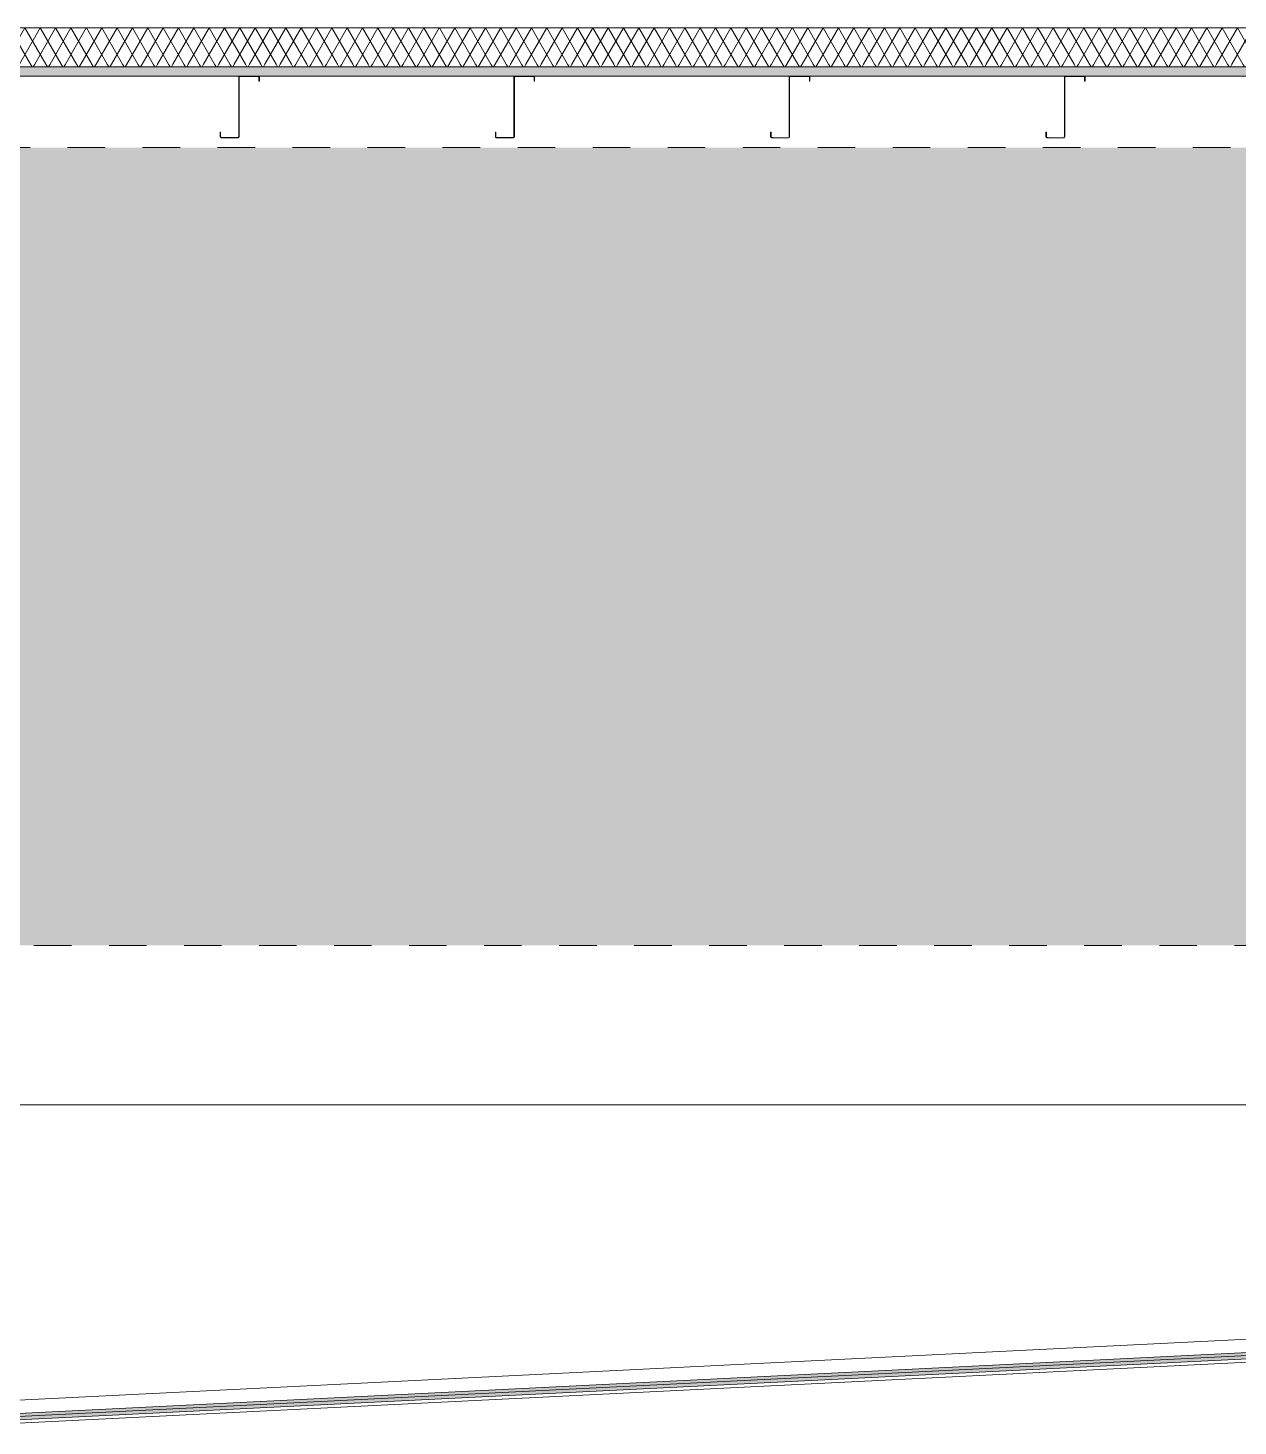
# Model space of a CAD drawing. Header units: millimetres. Extents: x -46169 to 247764, y -86316 to 18123.
# Drawn here: x 229134 to 233686, y -76135 to -70877 of the extents above; entities that cross this region are included whole.
import ezdxf

# ---------------------------------------------------------------- set-up
doc = ezdxf.new("R2010")
doc.units = ezdxf.units.MM
doc.header["$MEASUREMENT"] = 0
doc.linetypes.add('Dashed', pattern=[2822.222233, 1411.111116, -1411.111116])
doc.linetypes.add('Wipeout_Contour', pattern=[1000, 0, -1000])
for name, color, linetype, lineweight in [('0_Pen_No__85', 8, 'Continuous', 20), ('A-20-M_Roof_Pen_No__85', 8, 'Continuous', 20), ('A-95-P_Drawing_Pen_No__2', 8, 'Continuous', 15), ('New_A-20-M_Ceiling_Pen_No__192', 7, 'Continuous', 13), ('New_A-20-M_Ceiling_Pen_No__92', 8, 'Continuous', 13), ('New_A-20-M_Floor_Slab_Pen_No__89', 8, 'Continuous', 20), ('New_A-20-M_Roof_Pen_No__4', 7, 'Continuous', 20), ('New_A-20-M_Roof_Pen_No__85', 8, 'Continuous', 20), ('New_A-25-M_Wall_Int_Pen_No__87', 8, 'Continuous', 20)]:
    doc.layers.add(name, color=color, linetype=linetype, lineweight=lineweight)
for name, color, linetype in [('A-20-M_Roof', 7, 'Continuous'), ('New_A-20-M_Ceiling', 7, 'Continuous'), ('New_A-20-M_Floor_Slab', 7, 'Continuous'), ('New_A-20-M_Roof', 7, 'Continuous'), ('New_A-25-M_Wall_Int', 7, 'Continuous')]:
    doc.layers.add(name, color=color, linetype=linetype)
for name, color, linetype, lineweight, true_color in [('A-95-P_Drawing_Pen_No__62', 7, 'Continuous', 20, 0xaaaaaa), ('New_A-20-M_Ceiling_Pen_No__107', 7, 'Continuous', 15, 0xa6a6a6), ('New_A-20-M_Roof_Pen_No__149', 7, 'Continuous', 0, 0x2a2a2a), ('New_A-20-M_Roof_Pen_No__81', 7, 'Continuous', 20, 0x6a6a6a)]:
    doc.layers.add(name, color=color, linetype=linetype, lineweight=lineweight, true_color=true_color)
pattern_1 = [(60, (221877.115, -83027.49), (-43.30127, 25), []), (120, (221877.115, -83027.49), (43.30127, 25), [])]

# ---------------------------------------------------------------- blocks, each defined once
blk = doc.blocks.new('Section Elem_36_5', base_point=(221877.1, -83027.5))
at = {"color": 254, "linetype": 'Wipeout_Contour', "lineweight": 0, "ltscale": 1684695.855373739}
blk.add_wipeout([(229927, -71061.7), (229928.8, -71061.7), (229929.3, -71060.6), (229930.5, -71060.1), (229971.1, -71060.1), (229971.4, -71059.4), (229927.9, -71059.4)], dxfattribs=at).dxf.layer = 'New_A-25-M_Wall_Int'
at = {"color": 254, "linetype": 'Wipeout_Contour', "lineweight": 0, "ltscale": 962934.447484}
blk.add_wipeout([(230003, -71061.7), (230003, -71077.5), (230004.8, -71077.5), (230004.8, -71061.7)], dxfattribs=at).dxf.layer = 'New_A-25-M_Wall_Int'
at = {"color": 254, "linetype": 'Wipeout_Contour', "lineweight": 0, "ltscale": 1691622.159237326}
blk.add_wipeout([(230963.3, -71059.4), (230962.4, -71061.7), (230964.2, -71061.7), (230964.7, -71060.6), (230965.9, -71060.1), (231006.6, -71060.1), (231006.9, -71059.4)], dxfattribs=at).dxf.layer = 'New_A-25-M_Wall_Int'
at = {"color": 254, "linetype": 'Wipeout_Contour', "lineweight": 0, "ltscale": 966892.264672}
blk.add_wipeout([(231038.4, -71061.7), (231038.4, -71077.5), (231040.2, -71077.5), (231040.2, -71061.7)], dxfattribs=at).dxf.layer = 'New_A-25-M_Wall_Int'
at = {"color": 254, "linetype": 'Wipeout_Contour', "lineweight": 0, "ltscale": 1698550.899693637}
blk.add_wipeout([(231998.8, -71059.4), (231997.8, -71061.7), (231999.6, -71061.7), (232000.1, -71060.6), (232001.3, -71060.1), (232042, -71060.1), (232042.3, -71059.4)], dxfattribs=at).dxf.layer = 'New_A-25-M_Wall_Int'
at = {"color": 254, "linetype": 'Wipeout_Contour', "lineweight": 0, "ltscale": 970851.61574}
blk.add_wipeout([(232073.8, -71061.7), (232073.8, -71077.5), (232075.6, -71077.5), (232075.6, -71061.7)], dxfattribs=at).dxf.layer = 'New_A-25-M_Wall_Int'
at = {"color": 254, "linetype": 'Wipeout_Contour', "lineweight": 0, "ltscale": 1705482.292808954}
blk.add_wipeout([(233034.2, -71059.4), (233033.2, -71061.7), (233035, -71061.7), (233035.5, -71060.6), (233036.7, -71060.1), (233077.4, -71060.1), (233077.6, -71059.4)], dxfattribs=at).dxf.layer = 'New_A-25-M_Wall_Int'
at = {"color": 254, "linetype": 'Wipeout_Contour', "lineweight": 0, "ltscale": 974812.481448}
blk.add_wipeout([(233109.2, -71077.5), (233111, -71077.5), (233111, -71061.7), (233109.2, -71061.7)], dxfattribs=at).dxf.layer = 'New_A-25-M_Wall_Int'
at = {"color": 254, "linetype": 'Wipeout_Contour', "lineweight": 0, "ltscale": 970814.492132}
blk.add_wipeout([(231997.3, -71288.4), (231996.1, -71288.9), (231998.9, -71288.9), (231999.1, -71288.4)], dxfattribs=at).dxf.layer = 'New_A-25-M_Wall_Int'
at = {"color": 254, "linetype": 'Wipeout_Contour', "lineweight": 0, "ltscale": 974774.201677}
blk.add_wipeout([(233032.7, -71288.4), (233031.5, -71288.9), (233034.3, -71288.9), (233034.5, -71288.4)], dxfattribs=at).dxf.layer = 'New_A-25-M_Wall_Int'
at = {"color": 254, "linetype": 'Wipeout_Contour', "lineweight": 0, "ltscale": 962734.545673}
blk.add_wipeout([(229906.3, -71289.6), (229858.1, -71289.6), (229860.5, -71290.5), (229908.4, -71290.5)], dxfattribs=at).dxf.layer = 'New_A-25-M_Wall_Int'
at = {"color": 254, "linetype": 'Wipeout_Contour', "lineweight": 0, "ltscale": 966691.32428}
blk.add_wipeout([(230893.6, -71289.6), (230895.9, -71290.5), (230944, -71290.5), (230941.8, -71289.6)], dxfattribs=at).dxf.layer = 'New_A-25-M_Wall_Int'
at = {"color": 254, "linetype": 'Wipeout_Contour', "lineweight": 0, "ltscale": 970574.082508}
blk.add_wipeout([(231937.7, -71289.6), (231929, -71289.6), (231931.3, -71290.5), (231940, -71290.5)], dxfattribs=at).dxf.layer = 'New_A-25-M_Wall_Int'
at = {"color": 254, "linetype": 'Wipeout_Contour', "lineweight": 0, "ltscale": 974533.692877}
blk.add_wipeout([(232973.1, -71289.6), (232964.4, -71289.6), (232966.7, -71290.5), (232975.4, -71290.5)], dxfattribs=at).dxf.layer = 'New_A-25-M_Wall_Int'
at = {"color": 254, "linetype": 'Wipeout_Contour', "lineweight": 0, "ltscale": 962718.923311}
blk.add_wipeout([(229927.9, -71059.4), (229971.4, -71059.4), (229973.5, -71058.5), (229930.3, -71058.5)], dxfattribs=at).dxf.layer = 'New_A-25-M_Wall_Int'
at = {"color": 254, "linetype": 'Wipeout_Contour', "lineweight": 0, "ltscale": 962923.523297}
blk.add_wipeout([(230002.5, -71060.6), (230003, -71061.7), (230004.8, -71061.7), (230004.3, -71060.6)], dxfattribs=at).dxf.layer = 'New_A-25-M_Wall_Int'
at = {"color": 254, "linetype": 'Wipeout_Contour', "lineweight": 0, "ltscale": 966676.921702}
blk.add_wipeout([(230963.3, -71059.4), (231006.9, -71059.4), (231009.1, -71058.5), (230965.7, -71058.5)], dxfattribs=at).dxf.layer = 'New_A-25-M_Wall_Int'
at = {"color": 254, "linetype": 'Wipeout_Contour', "lineweight": 0, "ltscale": 966881.38119}
blk.add_wipeout([(231039.7, -71060.6), (231037.9, -71060.6), (231038.4, -71061.7), (231040.2, -71061.7)], dxfattribs=at).dxf.layer = 'New_A-25-M_Wall_Int'
at = {"color": 254, "linetype": 'Wipeout_Contour', "lineweight": 0, "ltscale": 970636.206467}
blk.add_wipeout([(231998.8, -71059.4), (232042.3, -71059.4), (232044.4, -71058.5), (232001.1, -71058.5)], dxfattribs=at).dxf.layer = 'New_A-25-M_Wall_Int'
at = {"color": 254, "linetype": 'Wipeout_Contour', "lineweight": 0, "ltscale": 970840.77238}
blk.add_wipeout([(232075.1, -71060.6), (232073.3, -71060.6), (232073.8, -71061.7), (232075.6, -71061.7)], dxfattribs=at).dxf.layer = 'New_A-25-M_Wall_Int'
at = {"color": 254, "linetype": 'Wipeout_Contour', "lineweight": 0, "ltscale": 974597.006646}
blk.add_wipeout([(233036.5, -71058.5), (233034.2, -71059.4), (233077.6, -71059.4), (233079.8, -71058.5)], dxfattribs=at).dxf.layer = 'New_A-25-M_Wall_Int'
at = {"color": 254, "linetype": 'Wipeout_Contour', "lineweight": 0, "ltscale": 974801.67785}
blk.add_wipeout([(233110.5, -71060.6), (233108.7, -71060.6), (233109.2, -71061.7), (233111, -71061.7)], dxfattribs=at).dxf.layer = 'New_A-25-M_Wall_Int'
at = {"color": 254, "linetype": 'Wipeout_Contour', "lineweight": 0, "ltscale": 1684710.684636863}
blk.add_wipeout([(229857.2, -71287.3), (229858.1, -71289.6), (229906.3, -71289.6), (229906, -71288.9), (229860.7, -71288.9), (229859.5, -71288.4), (229859, -71287.3)], dxfattribs=at).dxf.layer = 'New_A-25-M_Wall_Int'
at = {"color": 254, "linetype": 'Wipeout_Contour', "lineweight": 0, "ltscale": 1691634.874570141}
blk.add_wipeout([(230894.4, -71287.3), (230892.6, -71287.3), (230893.6, -71289.6), (230941.8, -71289.6), (230941.5, -71288.9), (230896.1, -71288.9), (230894.9, -71288.4)], dxfattribs=at).dxf.layer = 'New_A-25-M_Wall_Int'
at = {"color": 254, "linetype": 'Wipeout_Contour', "lineweight": 0, "ltscale": 1698485.368486944}
blk.add_wipeout([(231928, -71287.3), (231929, -71289.6), (231937.7, -71289.6), (231937.4, -71288.9), (231931.5, -71288.9), (231930.3, -71288.4), (231929.8, -71287.3)], dxfattribs=at).dxf.layer = 'New_A-25-M_Wall_Int'
at = {"color": 254, "linetype": 'Wipeout_Contour', "lineweight": 0, "ltscale": 970816.099289}
blk.add_wipeout([(231997.8, -71287.3), (231997.3, -71288.4), (231999.1, -71288.4), (231999.6, -71287.3)], dxfattribs=at).dxf.layer = 'New_A-25-M_Wall_Int'
at = {"color": 254, "linetype": 'Wipeout_Contour', "lineweight": 0, "ltscale": 1705414.692359405}
blk.add_wipeout([(232963.4, -71287.3), (232964.4, -71289.6), (232973.1, -71289.6), (232972.8, -71288.9), (232966.9, -71288.9), (232965.7, -71288.4), (232965.2, -71287.3)], dxfattribs=at).dxf.layer = 'New_A-25-M_Wall_Int'
at = {"color": 254, "linetype": 'Wipeout_Contour', "lineweight": 0, "ltscale": 974775.813738}
blk.add_wipeout([(233033.2, -71287.3), (233032.7, -71288.4), (233034.5, -71288.4), (233035, -71287.3)], dxfattribs=at).dxf.layer = 'New_A-25-M_Wall_Int'
at = {"color": 254, "linetype": 'Wipeout_Contour', "lineweight": 0, "ltscale": 1444201.944613081}
blk.add_wipeout([(229971.4, -71059.4), (229971.1, -71060.1), (229971.3, -71060.1), (229971.5, -71059.4), (229973.7, -71058.5), (229973.5, -71058.5)], dxfattribs=at).dxf.layer = 'New_A-25-M_Wall_Int'
at = {"color": 254, "linetype": 'Wipeout_Contour', "lineweight": 0, "ltscale": 962920.03266}
blk.add_wipeout([(230001.3, -71060.1), (230002.5, -71060.6), (230004.3, -71060.6), (230004.1, -71060.1)], dxfattribs=at).dxf.layer = 'New_A-25-M_Wall_Int'
at = {"color": 254, "linetype": 'Wipeout_Contour', "lineweight": 0, "ltscale": 1450139.300470294}
blk.add_wipeout([(231006.9, -71059.4), (231006.6, -71060.1), (231006.8, -71060.1), (231007, -71059.4), (231009.2, -71058.5), (231009.1, -71058.5)], dxfattribs=at).dxf.layer = 'New_A-25-M_Wall_Int'
at = {"color": 254, "linetype": 'Wipeout_Contour', "lineweight": 0, "ltscale": 966877.893753}
blk.add_wipeout([(231039.5, -71060.1), (231036.7, -71060.1), (231037.9, -71060.6), (231039.7, -71060.6)], dxfattribs=at).dxf.layer = 'New_A-25-M_Wall_Int'
at = {"color": 254, "linetype": 'Wipeout_Contour', "lineweight": 0, "ltscale": 970684.027293}
blk.add_wipeout([(231997.8, -71287.3), (231999.6, -71287.3), (231999.6, -71061.7), (231997.8, -71061.7)], dxfattribs=at).dxf.layer = 'New_A-25-M_Wall_Int'
at = {"color": 254, "linetype": 'Wipeout_Contour', "lineweight": 0, "ltscale": 1456078.213793522}
blk.add_wipeout([(232042.3, -71059.4), (232042, -71060.1), (232042.2, -71060.1), (232042.4, -71059.4), (232044.6, -71058.5), (232044.4, -71058.5)], dxfattribs=at).dxf.layer = 'New_A-25-M_Wall_Int'
at = {"color": 254, "linetype": 'Wipeout_Contour', "lineweight": 0, "ltscale": 970837.287658}
blk.add_wipeout([(232072.1, -71060.1), (232073.3, -71060.6), (232075.1, -71060.6), (232074.9, -71060.1)], dxfattribs=at).dxf.layer = 'New_A-25-M_Wall_Int'
at = {"color": 254, "linetype": 'Wipeout_Contour', "lineweight": 0, "ltscale": 974644.282563}
blk.add_wipeout([(233033.2, -71061.7), (233033.2, -71287.3), (233035, -71287.3), (233035, -71061.7)], dxfattribs=at).dxf.layer = 'New_A-25-M_Wall_Int'
at = {"color": 254, "linetype": 'Wipeout_Contour', "lineweight": 0, "ltscale": 1462019.399416065}
blk.add_wipeout([(233077.6, -71059.4), (233077.4, -71060.1), (233077.6, -71060.1), (233077.8, -71059.4), (233080, -71058.5), (233079.8, -71058.5)], dxfattribs=at).dxf.layer = 'New_A-25-M_Wall_Int'
at = {"color": 254, "linetype": 'Wipeout_Contour', "lineweight": 0, "ltscale": 974798.19602}
blk.add_wipeout([(233110.3, -71060.1), (233107.5, -71060.1), (233108.7, -71060.6), (233110.5, -71060.6)], dxfattribs=at).dxf.layer = 'New_A-25-M_Wall_Int'
at = {"color": 254, "linetype": 'Wipeout_Contour', "lineweight": 0, "ltscale": 962624.353111}
blk.add_wipeout([(229857.2, -71287.3), (229859, -71287.3), (229859, -71269.5), (229857.2, -71269.5)], dxfattribs=at).dxf.layer = 'New_A-25-M_Wall_Int'
at = {"color": 254, "linetype": 'Wipeout_Contour', "lineweight": 0, "ltscale": 962899.66522}
blk.add_wipeout([(229926.5, -71288.4), (229925.3, -71288.9), (229928.1, -71288.9), (229928.3, -71288.4)], dxfattribs=at).dxf.layer = 'New_A-25-M_Wall_Int'
at = {"color": 254, "linetype": 'Wipeout_Contour', "lineweight": 0, "ltscale": 966580.941334}
blk.add_wipeout([(230892.6, -71287.3), (230894.4, -71287.3), (230894.4, -71269.5), (230892.6, -71269.5)], dxfattribs=at).dxf.layer = 'New_A-25-M_Wall_Int'
at = {"color": 254, "linetype": 'Wipeout_Contour', "lineweight": 0, "ltscale": 966856.306923}
blk.add_wipeout([(230960.7, -71288.9), (230963.5, -71288.9), (230963.7, -71288.4), (230961.9, -71288.4)], dxfattribs=at).dxf.layer = 'New_A-25-M_Wall_Int'
at = {"color": 254, "linetype": 'Wipeout_Contour', "lineweight": 0, "ltscale": 970539.073629}
blk.add_wipeout([(231928, -71287.3), (231929.8, -71287.3), (231929.8, -71269.5), (231928, -71269.5)], dxfattribs=at).dxf.layer = 'New_A-25-M_Wall_Int'
at = {"color": 254, "linetype": 'Wipeout_Contour', "lineweight": 0, "ltscale": 974498.731643}
blk.add_wipeout([(232965.2, -71269.5), (232963.4, -71269.5), (232963.4, -71287.3), (232965.2, -71287.3)], dxfattribs=at).dxf.layer = 'New_A-25-M_Wall_Int'
at = {"layer": 'New_A-25-M_Wall_Int_Pen_No__87', "linetype": 'Continuous'}
for p, q in [((231997.8, -71061.7), (231998.8, -71059.4)), ((231997.8, -71287.3), (231997.8, -71061.7)), ((231997.8, -71061.7), (231999.6, -71061.7)), ((231998.8, -71059.4), (232001.1, -71058.5)), ((232000.1, -71060.6), (231999.6, -71061.7)), ((231999.6, -71061.7), (231999.6, -71287.3)), ((232001.3, -71060.1), (232000.1, -71060.6)), ((233033.2, -71061.7), (233034.2, -71059.4)), ((233033.2, -71287.3), (233033.2, -71061.7)), ((233033.2, -71061.7), (233035, -71061.7)), ((233034.2, -71059.4), (233036.5, -71058.5)), ((233035.5, -71060.6), (233035, -71061.7)), ((233035, -71061.7), (233035, -71287.3)), ((233036.7, -71060.1), (233035.5, -71060.6)), ((229857.2, -71287.3), (229857.2, -71269.5)), ((229857.2, -71269.5), (229859, -71269.5)), ((229858.1, -71289.6), (229857.2, -71287.3)), ((229857.2, -71287.3), (229859, -71287.3)), ((229859, -71269.5), (229859, -71287.3)), ((229859, -71287.3), (229859.5, -71288.4)), ((229859.5, -71288.4), (229860.7, -71288.9)), ((230892.6, -71287.3), (230892.6, -71269.5)), ((230892.6, -71269.5), (230894.4, -71269.5)), ((230893.6, -71289.6), (230892.6, -71287.3)), ((230892.6, -71287.3), (230894.4, -71287.3)), ((230894.4, -71269.5), (230894.4, -71287.3)), ((230894.4, -71287.3), (230894.9, -71288.4)), ((230894.9, -71288.4), (230896.1, -71288.9)), ((231928, -71287.3), (231928, -71269.5)), ((231928, -71269.5), (231929.8, -71269.5)), ((231929, -71289.6), (231928, -71287.3)), ((231928, -71287.3), (231929.8, -71287.3)), ((231929.8, -71269.5), (231929.8, -71287.3)), ((231929.8, -71287.3), (231930.3, -71288.4)), ((231930.3, -71288.4), (231931.5, -71288.9)), ((231996.1, -71288.9), (231997.3, -71288.4)), ((231997.3, -71288.4), (231997.8, -71287.3)), ((231997.8, -71287.3), (231999.6, -71287.3)), ((231999.6, -71287.3), (231998.7, -71289.6)), ((232963.4, -71287.3), (232963.4, -71269.5)), ((232963.4, -71269.5), (232965.2, -71269.5)), ((232964.4, -71289.6), (232963.4, -71287.3)), ((232963.4, -71287.3), (232965.2, -71287.3)), ((232965.2, -71269.5), (232965.2, -71287.3)), ((232965.2, -71287.3), (232965.7, -71288.4)), ((232965.7, -71288.4), (232966.9, -71288.9)), ((233031.5, -71288.9), (233032.7, -71288.4)), ((233032.7, -71288.4), (233033.2, -71287.3)), ((233033.2, -71287.3), (233035, -71287.3)), ((233035, -71287.3), (233034.1, -71289.6)), ((229860.5, -71290.5), (229858.1, -71289.6)), ((230895.9, -71290.5), (230893.6, -71289.6)), ((231931.3, -71290.5), (231929, -71289.6)), ((231996.3, -71290.5), (231931.3, -71290.5)), ((231931.5, -71288.9), (231996.1, -71288.9)), ((231937.4, -71288.9), (231937.7, -71289.6)), ((231937.7, -71289.6), (231940, -71290.5)), ((231996.1, -71288.9), (231998.9, -71288.9)), ((231998.7, -71289.6), (231996.3, -71290.5)), ((232966.7, -71290.5), (232964.4, -71289.6)), ((233031.7, -71290.5), (232966.7, -71290.5)), ((232966.9, -71288.9), (233031.5, -71288.9)), ((232972.8, -71288.9), (232973.1, -71289.6)), ((232973.1, -71289.6), (232975.4, -71290.5)), ((233031.5, -71288.9), (233034.3, -71288.9)), ((233034.1, -71289.6), (233031.7, -71290.5))]:
    blk.add_line(p, q, dxfattribs=at)
at = {"color": 254, "linetype": 'Wipeout_Contour', "lineweight": 0, "ltscale": 1444290.566724641}
blk.add_wipeout([(229971.3, -71060.1), (230004.1, -71060.1), (230003.8, -71059.4), (230001.5, -71058.5), (229973.7, -71058.5), (229971.5, -71059.4)], dxfattribs=at).dxf.layer = 'New_A-25-M_Wall_Int'
at = {"color": 254, "linetype": 'Wipeout_Contour', "lineweight": 0, "ltscale": 1450227.644103034}
blk.add_wipeout([(231006.8, -71060.1), (231039.5, -71060.1), (231039.2, -71059.4), (231036.9, -71058.5), (231009.2, -71058.5), (231007, -71059.4)], dxfattribs=at).dxf.layer = 'New_A-25-M_Wall_Int'
at = {"color": 254, "linetype": 'Wipeout_Contour', "lineweight": 0, "ltscale": 1456166.649541961}
blk.add_wipeout([(232042.2, -71060.1), (232074.9, -71060.1), (232074.7, -71059.4), (232072.3, -71058.5), (232044.6, -71058.5), (232042.4, -71059.4)], dxfattribs=at).dxf.layer = 'New_A-25-M_Wall_Int'
at = {"color": 254, "linetype": 'Wipeout_Contour', "lineweight": 0, "ltscale": 1462107.927627743}
blk.add_wipeout([(233077.8, -71059.4), (233077.6, -71060.1), (233110.3, -71060.1), (233110.1, -71059.4), (233107.7, -71058.5), (233080, -71058.5)], dxfattribs=at).dxf.layer = 'New_A-25-M_Wall_Int'
at = {"color": 254, "linetype": 'Wipeout_Contour', "lineweight": 0, "ltscale": 962901.262616}
blk.add_wipeout([(229927, -71287.3), (229926.5, -71288.4), (229928.3, -71288.4), (229928.8, -71287.3)], dxfattribs=at).dxf.layer = 'New_A-25-M_Wall_Int'
at = {"color": 254, "linetype": 'Wipeout_Contour', "lineweight": 0, "ltscale": 966857.909189}
blk.add_wipeout([(230961.9, -71288.4), (230963.7, -71288.4), (230964.2, -71287.3), (230962.4, -71287.3)], dxfattribs=at).dxf.layer = 'New_A-25-M_Wall_Int'
at = {"layer": 'New_A-25-M_Wall_Int_Pen_No__87', "linetype": 'Continuous'}
for p, q in [((229971.1, -71060.1), (229971.4, -71059.4)), ((229971.3, -71060.1), (229971.5, -71059.4)), ((229971.5, -71059.4), (229971.3, -71060.1)), ((229971.4, -71059.4), (229973.5, -71058.5)), ((229971.5, -71059.4), (229973.7, -71058.5)), ((229973.7, -71058.5), (229971.5, -71059.4)), ((230002.5, -71060.6), (230001.3, -71060.1)), ((230001.3, -71060.1), (230004.1, -71060.1)), ((230001.5, -71058.5), (230003.8, -71059.4)), ((230003, -71061.7), (230002.5, -71060.6)), ((230003, -71077.5), (230003, -71061.7)), ((230003, -71061.7), (230004.8, -71061.7)), ((230004.8, -71077.5), (230003, -71077.5)), ((230003.8, -71059.4), (230004.8, -71061.7)), ((230004.8, -71061.7), (230004.8, -71077.5)), ((231006.6, -71060.1), (231006.9, -71059.4)), ((231006.8, -71060.1), (231007, -71059.4)), ((231007, -71059.4), (231006.8, -71060.1)), ((231006.9, -71059.4), (231009.1, -71058.5)), ((231007, -71059.4), (231009.2, -71058.5)), ((231009.2, -71058.5), (231007, -71059.4)), ((231037.9, -71060.6), (231036.7, -71060.1)), ((231036.7, -71060.1), (231039.5, -71060.1)), ((231036.9, -71058.5), (231039.2, -71059.4)), ((231038.4, -71061.7), (231037.9, -71060.6)), ((231038.4, -71077.5), (231038.4, -71061.7)), ((231038.4, -71061.7), (231040.2, -71061.7)), ((231040.2, -71077.5), (231038.4, -71077.5)), ((231039.2, -71059.4), (231040.2, -71061.7)), ((231040.2, -71061.7), (231040.2, -71077.5)), ((232072.1, -71060.1), (232001.3, -71060.1)), ((232042, -71060.1), (232042.3, -71059.4)), ((232042.2, -71060.1), (232042.4, -71059.4)), ((232042.4, -71059.4), (232042.2, -71060.1)), ((232042.3, -71059.4), (232044.4, -71058.5)), ((232042.4, -71059.4), (232044.6, -71058.5)), ((232044.6, -71058.5), (232042.4, -71059.4)), ((232073.3, -71060.6), (232072.1, -71060.1)), ((232072.1, -71060.1), (232074.9, -71060.1)), ((232072.3, -71058.5), (232074.7, -71059.4)), ((232073.8, -71061.7), (232073.3, -71060.6)), ((232073.8, -71077.5), (232073.8, -71061.7)), ((232073.8, -71061.7), (232075.6, -71061.7)), ((232075.6, -71077.5), (232073.8, -71077.5)), ((232074.7, -71059.4), (232075.6, -71061.7)), ((232075.6, -71061.7), (232075.6, -71077.5)), ((233107.5, -71060.1), (233036.7, -71060.1)), ((233077.4, -71060.1), (233077.6, -71059.4)), ((233077.6, -71059.4), (233079.8, -71058.5)), ((233077.6, -71060.1), (233077.8, -71059.4)), ((233077.8, -71059.4), (233077.6, -71060.1)), ((233077.8, -71059.4), (233080, -71058.5)), ((233080, -71058.5), (233077.8, -71059.4)), ((233108.7, -71060.6), (233107.5, -71060.1)), ((233107.5, -71060.1), (233110.3, -71060.1)), ((233107.7, -71058.5), (233110.1, -71059.4)), ((233109.2, -71061.7), (233108.7, -71060.6)), ((233109.2, -71077.5), (233109.2, -71061.7)), ((233109.2, -71061.7), (233111, -71061.7)), ((233111, -71077.5), (233109.2, -71077.5)), ((233110.1, -71059.4), (233111, -71061.7)), ((233111, -71061.7), (233111, -71077.5))]:
    blk.add_line(p, q, dxfattribs=at)
at = {"color": 254, "linetype": 'Wipeout_Contour', "lineweight": 0, "ltscale": 962768.0963}
blk.add_wipeout([(229927, -71287.3), (229928.8, -71287.3), (229928.8, -71061.7), (229927, -71061.7)], dxfattribs=at).dxf.layer = 'New_A-25-M_Wall_Int'
at = {"color": 254, "linetype": 'Wipeout_Contour', "lineweight": 0, "ltscale": 966725.292326}
blk.add_wipeout([(230964.2, -71061.7), (230962.4, -71061.7), (230962.4, -71287.3), (230964.2, -71287.3)], dxfattribs=at).dxf.layer = 'New_A-25-M_Wall_Int'
at = {"layer": 'New_A-25-M_Wall_Int_Pen_No__87', "linetype": 'Continuous'}
for p, q in [((229927, -71061.7), (229927.9, -71059.4)), ((229927, -71061.7), (229928.8, -71061.7)), ((229927.9, -71059.4), (229930.3, -71058.5)), ((229929.3, -71060.6), (229928.8, -71061.7)), ((229930.5, -71060.1), (229929.3, -71060.6)), ((230001.3, -71060.1), (229930.5, -71060.1)), ((230962.4, -71061.7), (230963.3, -71059.4)), ((230962.4, -71061.7), (230964.2, -71061.7)), ((230963.3, -71059.4), (230965.7, -71058.5)), ((230964.7, -71060.6), (230964.2, -71061.7)), ((230965.9, -71060.1), (230964.7, -71060.6)), ((231036.7, -71060.1), (230965.9, -71060.1))]:
    blk.add_line(p, q, dxfattribs=at)
at = {"color": 254, "linetype": 'Wipeout_Contour', "lineweight": 0, "ltscale": 1444294.696422627}
blk.add_wipeout([(229928.1, -71288.9), (229906.2, -71288.9), (229906.4, -71289.6), (229908.6, -71290.5), (229925.5, -71290.5), (229927.8, -71289.6)], dxfattribs=at).dxf.layer = 'New_A-25-M_Wall_Int'
at = {"color": 254, "linetype": 'Wipeout_Contour', "lineweight": 0, "ltscale": 1450229.943196289}
blk.add_wipeout([(230941.7, -71288.9), (230942, -71289.6), (230944.1, -71290.5), (230960.9, -71290.5), (230963.2, -71289.6), (230963.5, -71288.9)], dxfattribs=at).dxf.layer = 'New_A-25-M_Wall_Int'
at = {"color": 254, "linetype": 'Wipeout_Contour', "lineweight": 0, "ltscale": 1444237.343487243}
blk.add_wipeout([(229906, -71288.9), (229906.3, -71289.6), (229908.4, -71290.5), (229908.6, -71290.5), (229906.4, -71289.6), (229906.2, -71288.9)], dxfattribs=at).dxf.layer = 'New_A-25-M_Wall_Int'
at = {"color": 254, "linetype": 'Wipeout_Contour', "lineweight": 0, "ltscale": 1450172.88093381}
blk.add_wipeout([(230941.5, -71288.9), (230941.8, -71289.6), (230944, -71290.5), (230944.1, -71290.5), (230942, -71289.6), (230941.7, -71288.9)], dxfattribs=at).dxf.layer = 'New_A-25-M_Wall_Int'
at = {"layer": 'New_A-25-M_Wall_Int_Pen_No__87', "linetype": 'Continuous'}
for p, q in [((229927, -71287.3), (229927, -71061.7)), ((229928.8, -71061.7), (229928.8, -71287.3)), ((230962.4, -71287.3), (230962.4, -71061.7)), ((230964.2, -71061.7), (230964.2, -71287.3)), ((229925.3, -71288.9), (229926.5, -71288.4)), ((229926.5, -71288.4), (229927, -71287.3)), ((229927, -71287.3), (229928.8, -71287.3)), ((229928.8, -71287.3), (229927.8, -71289.6)), ((230960.7, -71288.9), (230961.9, -71288.4)), ((230961.9, -71288.4), (230962.4, -71287.3)), ((230962.4, -71287.3), (230964.2, -71287.3)), ((230964.2, -71287.3), (230963.2, -71289.6)), ((229925.5, -71290.5), (229860.5, -71290.5)), ((229860.7, -71288.9), (229925.3, -71288.9)), ((229906.3, -71289.6), (229906, -71288.9)), ((229906.2, -71288.9), (229906.4, -71289.6)), ((229906.4, -71289.6), (229906.2, -71288.9)), ((229908.4, -71290.5), (229906.3, -71289.6)), ((229906.4, -71289.6), (229908.6, -71290.5)), ((229908.6, -71290.5), (229906.4, -71289.6)), ((229925.3, -71288.9), (229928.1, -71288.9)), ((229927.8, -71289.6), (229925.5, -71290.5)), ((230960.9, -71290.5), (230895.9, -71290.5)), ((230896.1, -71288.9), (230960.7, -71288.9)), ((230941.8, -71289.6), (230941.5, -71288.9)), ((230941.7, -71288.9), (230942, -71289.6)), ((230942, -71289.6), (230941.7, -71288.9)), ((230944, -71290.5), (230941.8, -71289.6)), ((230942, -71289.6), (230944.1, -71290.5)), ((230944.1, -71290.5), (230942, -71289.6)), ((230960.7, -71288.9), (230963.5, -71288.9)), ((230963.2, -71289.6), (230960.9, -71290.5))]:
    blk.add_line(p, q, dxfattribs=at)
blk = doc.blocks.new('Section Elem_115_5', base_point=(221877.1, -83027.5))
at = {"color": 254, "linetype": 'Wipeout_Contour', "lineweight": 0, "ltscale": 985627.213901}
blk.add_wipeout([(234456, -75783.6), (234453, -75782), (234455.5, -75832), (234458.5, -75833.5)], dxfattribs=at).dxf.layer = 'New_A-20-M_Ceiling'
at = {"color": 254, "linetype": 'Wipeout_Contour', "lineweight": 0, "ltscale": 985679.666954}
blk.add_wipeout([(234455.5, -75832), (234456.7, -75855.9), (234459.6, -75857.5), (234458.5, -75833.5)], dxfattribs=at).dxf.layer = 'New_A-20-M_Ceiling'
at = {"color": 254, "linetype": 'Wipeout_Contour', "lineweight": 0, "ltscale": 985569.635233}
blk.add_wipeout([(234428.2, -75775.8), (234430.7, -75825.7), (234455.5, -75832), (234453, -75782)], dxfattribs=at).dxf.layer = 'New_A-20-M_Ceiling'
at = {"color": 254, "linetype": 'Wipeout_Contour', "lineweight": 0, "ltscale": 985622.088582}
blk.add_wipeout([(234455.5, -75832), (234430.7, -75825.7), (234431.9, -75849.7), (234456.7, -75855.9)], dxfattribs=at).dxf.layer = 'New_A-20-M_Ceiling'
at = {"color": 254, "linetype": 'Wipeout_Contour', "lineweight": 0, "ltscale": 1709151.78488236}
blk.add_wipeout([(234418, -75847.4), (228813.5, -76125.4), (228846.7, -76129.7), (228871, -76134.8), (234459.6, -75857.5), (234456.7, -75855.9), (234431.9, -75849.7)], dxfattribs=at).dxf.layer = 'New_A-20-M_Ceiling'
at = {"layer": 'New_A-20-M_Ceiling_Pen_No__92', "linetype": 'Continuous'}
for p, q in [((234458.5, -75833.5), (234459.6, -75857.5)), ((228871, -76134.8), (228846.7, -76129.7))]:
    blk.add_line(p, q, dxfattribs=at)
at = {"color": 254, "linetype": 'Wipeout_Contour', "lineweight": 0, "ltscale": 985490.549815}
blk.add_wipeout([(234428.2, -75775.8), (234414.2, -75773.5), (234416.7, -75823.4), (234430.7, -75825.7)], dxfattribs=at).dxf.layer = 'New_A-20-M_Ceiling'
at = {"layer": 'New_A-20-M_Ceiling_Pen_No__92', "linetype": 'Continuous'}
blk.add_line((234456, -75783.6), (234453, -75782), dxfattribs=at)
at = {"color": 254, "linetype": 'Wipeout_Contour', "lineweight": 0, "ltscale": 985543.104504}
blk.add_wipeout([(234430.7, -75825.7), (234416.7, -75823.4), (234418, -75847.4), (234431.9, -75849.7)], dxfattribs=at).dxf.layer = 'New_A-20-M_Ceiling'
at = {"layer": 'New_A-20-M_Ceiling_Pen_No__92', "linetype": 'Continuous'}
for p, q in [((234456, -75783.6), (234458.5, -75833.5)), ((234455.5, -75832), (234458.5, -75833.5)), ((234456.7, -75855.9), (234459.6, -75857.5))]:
    blk.add_line(p, q, dxfattribs=at)
at = {"color": 254, "linetype": 'Wipeout_Contour', "lineweight": 0, "ltscale": 974984.672777}
blk.add_wipeout([(234414.2, -75773.5), (228809.7, -76051.5), (228812.3, -76101.4), (234416.7, -75823.4)], dxfattribs=at).dxf.layer = 'New_A-20-M_Ceiling'
at = {"layer": 'New_A-20-M_Ceiling_Pen_No__107', "linetype": 'Continuous'}
for points in [[(228812.3, -76101.4), (228812.9, -76113.4), (234417.4, -75835.4), (234416.7, -75823.4)], [(228812.9, -76113.4), (228813.5, -76125.4), (234418, -75847.4), (234417.4, -75835.4)]]:
    blk.add_hatch(color=256, dxfattribs=at).paths.add_polyline_path(points)
at = {"layer": 'New_A-20-M_Ceiling_Pen_No__192', "linetype": 'Continuous'}
for p, q in [((234414.2, -75773.5), (228809.7, -76051.5)), ((234416.7, -75823.4), (228812.3, -76101.4)), ((234417.4, -75835.4), (228812.9, -76113.4)), ((234418, -75847.4), (228813.5, -76125.4))]:
    blk.add_line(p, q, dxfattribs=at)
at = {"layer": 'New_A-20-M_Ceiling_Pen_No__192', "linetype": 'Continuous', "flags": 128}
for points in [[(234416.7, -75823.4), (234417.4, -75835.4), (234418, -75847.4)], [(228812.3, -76101.4), (228812.9, -76113.4), (228813.5, -76125.4)]]:
    blk.add_lwpolyline(points, dxfattribs=at)
at = {"layer": 'New_A-20-M_Ceiling_Pen_No__92', "linetype": 'Continuous'}
for p, q in [((234428.2, -75775.8), (234414.2, -75773.5)), ((234453, -75782), (234428.2, -75775.8)), ((234459.6, -75857.5), (228871, -76134.8)), ((234416.7, -75823.4), (234430.7, -75825.7)), ((234418, -75847.4), (234431.9, -75849.7)), ((234430.7, -75825.7), (234455.5, -75832)), ((234431.9, -75849.7), (234456.7, -75855.9)), ((228846.7, -76129.7), (228813.5, -76125.4))]:
    blk.add_line(p, q, dxfattribs=at)
blk = doc.blocks.new('Section Elem_148_5', base_point=(221877.1, -83027.5))
at = {"color": 254, "linetype": 'Wipeout_Contour', "lineweight": 0, "ltscale": 1468051.45024324}
blk.add_wipeout([(234113.2, -71059.4), (234113, -71060.1), (234145.8, -71060.1), (234145.5, -71059.4), (234143.1, -71058.5), (234115.4, -71058.5)], dxfattribs=at).dxf.layer = 'New_A-20-M_Floor_Slab'
at = {"color": 254, "linetype": 'Wipeout_Contour', "lineweight": 0, "ltscale": 1475050.878936006}
blk.add_wipeout([(235329.9, -71060), (235329.5, -71061), (235366.7, -71061), (235366.2, -71060), (235362.6, -71058.5), (235333.3, -71058.5)], dxfattribs=at).dxf.layer = 'New_A-20-M_Floor_Slab'
at = {"color": 254, "linetype": 'Wipeout_Contour', "lineweight": 0, "ltscale": 1014326.294170201}
blk.add_wipeout([(243260.7, -71327.5), (243470, -71327.5), (243470, -71177.5), (243260.7, -71177.5)], dxfattribs=at).dxf.layer = 'New_A-20-M_Floor_Slab'
at = {"color": 254, "linetype": 'Wipeout_Contour', "lineweight": 0, "ltscale": 1456053.536806701}
blk.add_wipeout([(231998.9, -71288.9), (231937.4, -71288.9), (231937.7, -71289.6), (231940, -71290.5), (231996.3, -71290.5), (231998.7, -71289.6)], dxfattribs=at).dxf.layer = 'New_A-20-M_Floor_Slab'
at = {"color": 254, "linetype": 'Wipeout_Contour', "lineweight": 0, "ltscale": 1461993.029070577}
blk.add_wipeout([(233034.3, -71288.9), (232972.8, -71288.9), (232973.1, -71289.6), (232975.4, -71290.5), (233031.7, -71290.5), (233034.1, -71289.6)], dxfattribs=at).dxf.layer = 'New_A-20-M_Floor_Slab'
at = {"color": 254, "linetype": 'Wipeout_Contour', "lineweight": 0, "ltscale": 1467934.78125545}
blk.add_wipeout([(234008.2, -71288.9), (234008.5, -71289.6), (234010.9, -71290.5), (234067.1, -71290.5), (234069.5, -71289.6), (234069.8, -71288.9)], dxfattribs=at).dxf.layer = 'New_A-20-M_Floor_Slab'
at = {"color": 254, "linetype": 'Wipeout_Contour', "lineweight": 0, "ltscale": 1474964.247865774}
blk.add_wipeout([(235222.6, -71318), (235223, -71319), (235226.7, -71320.5), (235282.3, -71320.5), (235286, -71319), (235286.4, -71318)], dxfattribs=at).dxf.layer = 'New_A-20-M_Floor_Slab'
at = {"layer": 'New_A-20-M_Floor_Slab_Pen_No__89', "linetype": 'Continuous'}
blk.add_line((243260.7, -71327.5), (243470, -71327.5), dxfattribs=at)
at = {"color": 254, "linetype": 'Wipeout_Contour', "lineweight": 0, "ltscale": 1014073.898756822}
blk.add_wipeout([(243470, -70877.5), (243260.7, -70877.5), (243260.7, -71177.5), (243470, -71177.5)], dxfattribs=at).dxf.layer = 'New_A-20-M_Floor_Slab'
at = {"color": 254, "linetype": 'Wipeout_Contour', "lineweight": 0, "ltscale": 1467962.829984675}
blk.add_wipeout([(234112.8, -71060.1), (234112.9, -71060.1), (234113.2, -71059.4), (234115.4, -71058.5), (234115.2, -71058.5), (234113, -71059.4)], dxfattribs=at).dxf.layer = 'New_A-20-M_Floor_Slab'
at = {"color": 254, "linetype": 'Wipeout_Contour', "lineweight": 0, "ltscale": 1474952.673590508}
blk.add_wipeout([(235329.3, -71061), (235329.5, -71061), (235329.9, -71060), (235333.3, -71058.5), (235333.1, -71058.5), (235329.7, -71060)], dxfattribs=at).dxf.layer = 'New_A-20-M_Floor_Slab'
at = {"layer": 'New_A-20-M_Floor_Slab_Pen_No__89', "linetype": 'Continuous'}
for p, q in [((243470, -70877.5), (243260.7, -70877.5)), ((243470, -71177.5), (243260.7, -71177.5))]:
    blk.add_line(p, q, dxfattribs=at)
at = {"color": 254, "linetype": 'Wipeout_Contour', "lineweight": 0, "ltscale": 978575.998612}
blk.add_wipeout([(234080.6, -71058.5), (234078.3, -71059.4), (234113, -71059.4), (234115.2, -71058.5)], dxfattribs=at).dxf.layer = 'New_A-20-M_Floor_Slab'
at = {"color": 254, "linetype": 'Wipeout_Contour', "lineweight": 0, "ltscale": 1229026.043078746}
blk.add_wipeout([(235295, -71060), (235294.5, -71061), (235298.8, -71061), (235329.3, -71061), (235329.7, -71060)], dxfattribs=at).dxf.layer = 'New_A-20-M_Floor_Slab'
at = {"color": 254, "linetype": 'Wipeout_Contour', "lineweight": 0, "ltscale": 1223201.664366574}
blk.add_wipeout([(234078.3, -71059.4), (234078, -71060.1), (234080.8, -71060.1), (234112.8, -71060.1), (234113, -71059.4)], dxfattribs=at).dxf.layer = 'New_A-20-M_Floor_Slab'
at = {"color": 254, "linetype": 'Wipeout_Contour', "lineweight": 0, "ltscale": 983236.649916}
blk.add_wipeout([(235298.6, -71058.5), (235295, -71060), (235329.7, -71060), (235333.1, -71058.5)], dxfattribs=at).dxf.layer = 'New_A-20-M_Floor_Slab'
at = {"layer": 'New_A-20-M_Floor_Slab_Pen_No__89', "linetype": 'Continuous'}
for p, q in [((234112.8, -71060.1), (234113, -71059.4)), ((234112.9, -71060.1), (234113.2, -71059.4)), ((234113, -71059.4), (234115.2, -71058.5)), ((234113.2, -71059.4), (234113, -71060.1)), ((234113.2, -71059.4), (234115.4, -71058.5)), ((234115.4, -71058.5), (234113.2, -71059.4)), ((235329.3, -71061), (235329.7, -71060)), ((235329.5, -71061), (235329.9, -71060)), ((235329.9, -71060), (235329.5, -71061)), ((235329.7, -71060), (235333.1, -71058.5)), ((235329.9, -71060), (235333.3, -71058.5)), ((235333.3, -71058.5), (235329.9, -71060))]:
    blk.add_line(p, q, dxfattribs=at)
blk = doc.blocks.new('Section Elem_178_5', base_point=(221877.1, -83027.5))
at = {"layer": 'New_A-20-M_Roof_Pen_No__4', "linetype": 'Continuous'}
blk.add_line((243038.1, -71058.5), (222181.6, -71058.5), dxfattribs=at)
at = {"color": 254, "linetype": 'Wipeout_Contour', "lineweight": 0, "ltscale": 972915.232383}
blk.add_wipeout([(243038.1, -71013.5), (222181.6, -71013.5), (222181.6, -71023.5), (243038.1, -71023.5)], dxfattribs=at).dxf.layer = 'New_A-20-M_Roof'
at = {"layer": 'New_A-20-M_Roof_Pen_No__81', "linetype": 'Continuous', "lineweight": 0, "true_color": 0x353535}
blk.add_hatch(color=250, dxfattribs=at).paths.add_polyline_path([(222181.6, -71023.5), (222181.6, -71058.5), (243038.1, -71058.5), (243038.1, -71023.5)])
at = {"layer": 'New_A-20-M_Roof_Pen_No__85', "linetype": 'Continuous'}
h = blk.add_hatch(dxfattribs=at)
h.set_pattern_fill('Batt_Insulation_0005', color=256, style=0, pattern_type=2)
h.set_pattern_definition(pattern_1)
h.paths.add_polyline_path([(243038.1, -71013.5), (222181.6, -71013.5), (222181.6, -71023.5), (243038.1, -71023.5)])
at = {"layer": 'New_A-20-M_Roof_Pen_No__149', "linetype": 'Continuous'}
blk.add_line((243038.1, -71023.5), (222181.6, -71023.5), dxfattribs=at)
blk = doc.blocks.new('Section Elem_179_5', base_point=(221877.1, -83027.5))
at = {"color": 254, "linetype": 'Wipeout_Contour', "lineweight": 0, "ltscale": 1234130.125105827}
blk.add_wipeout([(228261, -71013.5), (242569.6, -71013.5), (242569.6, -70905.1), (240362.9, -70877.5), (228261, -70877.5)], dxfattribs=at).dxf.layer = 'A-20-M_Roof'
at = {"layer": 'A-20-M_Roof_Pen_No__85', "linetype": 'Continuous'}
h = blk.add_hatch(dxfattribs=at)
h.set_pattern_fill('Batt_Insulation_0005', color=256, style=0, pattern_type=2)
h.set_pattern_definition(pattern_1)
h.paths.add_polyline_path([(228261, -71013.5), (242569.6, -71013.5), (242569.6, -70905.1), (240362.9, -70877.5), (228261, -70877.5)])
blk = doc.blocks.new('I-04 Lecture Theatre Elevation_STORY_MARKER', base_point=(221877.1, -83027.5))
at = {"layer": '0_Pen_No__85', "linetype": 'Continuous'}
for p, q in [((222181.6, -70877.5), (243470, -70877.5)), ((222181.6, -74927.5), (243470, -74927.5))]:
    blk.add_line(p, q, dxfattribs=at)

msp = doc.modelspace()

# ---------------------------------------------------------------- block references
at = {"layer": 'New_A-25-M_Wall_Int'}
msp.add_blockref('Section Elem_36_5', (221877.1, -83027.5), dxfattribs=at)

# ---------------------------------------------------------------- next in the draw order: block references
at = {"layer": 'New_A-20-M_Ceiling'}
msp.add_blockref('Section Elem_115_5', (221877.1, -83027.5), dxfattribs=at)
at = {"layer": 'New_A-20-M_Floor_Slab'}
msp.add_blockref('Section Elem_148_5', (221877.1, -83027.5), dxfattribs=at)

# ---------------------------------------------------------------- next in the draw order: hatches: boundary and pattern name
at = {"layer": 'A-95-P_Drawing_Pen_No__62', "linetype": 'Continuous', "ltscale": 0.1}
h = msp.add_hatch(dxfattribs=at)
h.set_pattern_fill('Brass_Bronze_0005', color=256, style=0, pattern_type=2)
h.set_pattern_definition([(45, (221877.12, -83027.49), (-91.9239, 91.9239), []), (45, (221831.15, -82981.53), (-91.9239, 91.9239), [97.5, -32.5])])
h.paths.add_polyline_path([(222561.4, -71327.5), (222561.4, -74327.5), (237407.3, -74327.5), (237407.3, -71902.5), (238642.4, -71902.5), (238642.4, -74327.5), (241734.5, -74327.5), (241734.5, -71327.5)])

# ---------------------------------------------------------------- next in the draw order: linework, layer by layer
at = {"layer": 'A-95-P_Drawing_Pen_No__2', "linetype": 'Dashed', "ltscale": 0.1, "flags": 128}
msp.add_lwpolyline([(222561.4, -71327.5), (222561.4, -74327.5), (237407.3, -74327.5), (237407.3, -71902.5), (238642.4, -71902.5), (238642.4, -74327.5), (241734.5, -74327.5), (241734.5, -71327.5)], close=True, dxfattribs=at)

# ---------------------------------------------------------------- next in the draw order: block references
at = {"layer": 'New_A-20-M_Roof'}
msp.add_blockref('Section Elem_178_5', (221877.1, -83027.5), dxfattribs=at)

# ---------------------------------------------------------------- next in the draw order: block references
at = {"layer": 'A-20-M_Roof'}
msp.add_blockref('Section Elem_179_5', (221877.1, -83027.5), dxfattribs=at)

# ---------------------------------------------------------------- next in the draw order: block references
at = {"linetype": 'Continuous', "lineweight": 0}
msp.add_blockref('I-04 Lecture Theatre Elevation_STORY_MARKER', (221877.1, -83027.5), dxfattribs=at)

doc.saveas('drawing.dxf')
